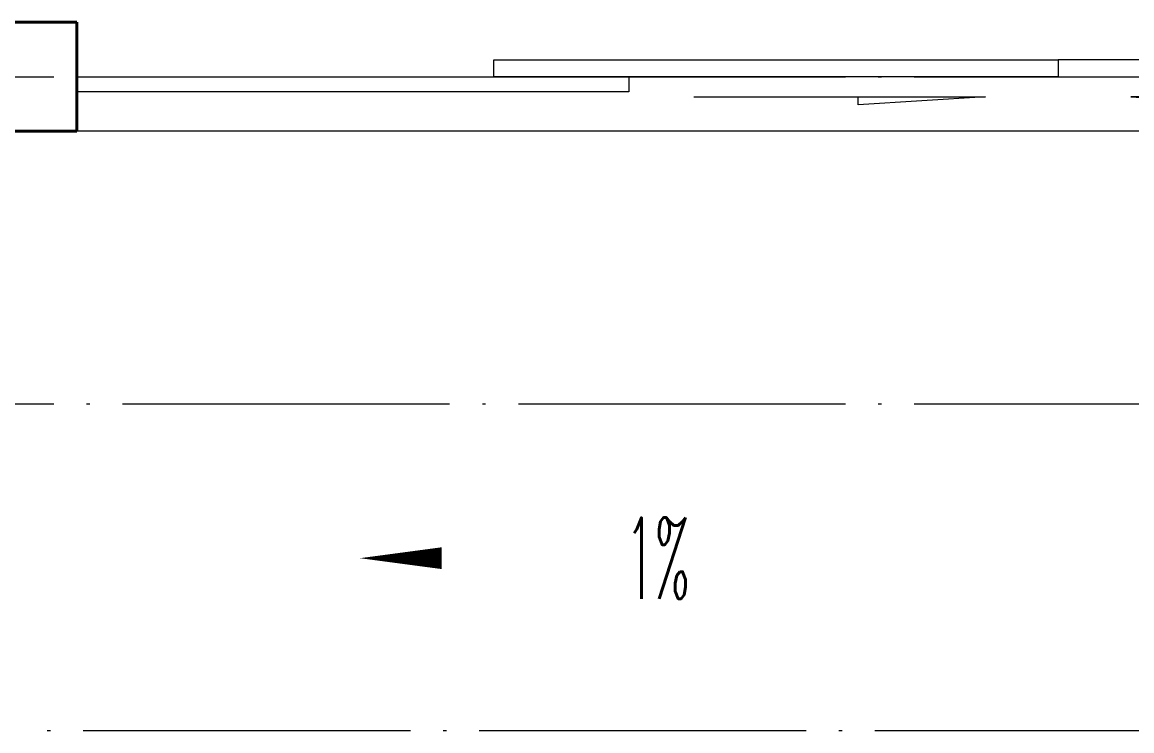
# Model space of a CAD drawing. Extents: x 27938 to 1042331, y -235042 to 1535213.
# Drawn here: x 723067 to 725102, y 597049 to 598349 of the extents above; entities that cross this region are included whole.
import ezdxf

# ---------------------------------------------------------------- set-up
doc = ezdxf.new("R2010")
doc.units = 0
doc.header["$LTSCALE"] = 1000
doc.header["$MEASUREMENT"] = 0
doc.linetypes.add('DOTE', pattern=[2.42, 2, -0.2, 0.02, -0.2])
for name, color, linetype, lineweight in [('DOTE', 19, 'DOTE', 9), ('WALL', 9, 'Continuous', 40), ('WINDOW', 8, 'Continuous', 15), ('平面-排水沟', 86, 'Continuous', 15)]:
    doc.layers.add(name, color=color, linetype=linetype, lineweight=lineweight)
doc.styles.add('_TCH_DIM', font='SIMPLEX.shx', dxfattribs={"width": 0.6, "oblique": 10, "bigfont": 'hztxt.shx'})

# ---------------------------------------------------------------- blocks, each defined once
blk = doc.blocks.new('HFTHFFGHFH')
at = {"layer": 'DOTE', "linetype": 'DOTE', "ltscale": 0.3}
for p, q in [((534316.6, 598248.8), (587116.6, 598248.8)), ((534316.6, 597648.8), (587116.6, 597648.8)), ((587116.6, 597048.8), (534316.6, 597048.8))]:
    blk.add_line(p, q, dxfattribs=at)
blk = doc.blocks.new('$DorLib2D$00000138')
at = {"color": 0, "linetype": 'Continuous'}
for p, q in [((-0.2875, 0), (-0.2875, 0.15378)), ((-0.2875, 0.15378), (0, 0.15378)), ((0, 0.15378), (0, 0)), ((0.2875, 0.15378), (0, 0.15378)), ((-0.5, -0.13986), (-0.5, 0)), ((-0.5, 0), (-0.21875, 0)), ((0, 0), (-0.2875, 0)), ((-0.21875, 0), (-0.21875, -0.13986)), ((0, 0), (0.2875, 0)), ((-0.21875, -0.13986), (-0.5, -0.13986)), ((-0.18567, -0.186), (-0.03702, -0.186)), ((-0.03702, -0.186), (-0.10186, -0.25826)), ((-0.10186, -0.25826), (-0.10186, -0.186)), ((0.18567, -0.186), (0.03702, -0.186)), ((0.03702, -0.186), (0.10186, -0.25826))]:
    blk.add_line(p, q, dxfattribs=at)

msp = doc.modelspace()

# ---------------------------------------------------------------- linework, layer by layer
at = {"layer": 'WALL', "color": 8}
for p, q in [((723166.6, 598348.8), (722216.6, 598348.8)), ((723166.6, 598148.8), (723166.6, 598348.8)), ((722216.6, 598148.8), (723166.6, 598148.8))]:
    msp.add_line(p, q, dxfattribs=at)
at = {"layer": 'WINDOW'}
msp.add_line((726766.6, 598148.8), (723166.6, 598148.8), dxfattribs=at)
at = {"layer": '平面-排水沟', "color": 8}
msp.add_lwpolyline([(724107.5, 597365.5, 0, 0, 0), (723686.1, 597365.5, 0, 40, 0), (723836.1, 597365.5, 0, 0, 0)], format="xyseb", dxfattribs=at)

# ---------------------------------------------------------------- block references
msp.add_blockref('HFTHFFGHFH', (146100, 0))
at = {"layer": 'WINDOW', "xscale": -3600, "yscale": -199.9999999990687, "zscale": -3600, "rotation": 180.0000000002223}
msp.add_blockref('$DorLib2D$00000138', (724966.6, 598248.8), dxfattribs=at)

# ---------------------------------------------------------------- texts
at = {"layer": '平面-排水沟', "color": 8, "style": '_TCH_DIM', "width": 0.423529}
msp.add_text('1%', height=148.75, dxfattribs=at).set_placement((724172.6, 597291.1))

doc.saveas('drawing.dxf')
